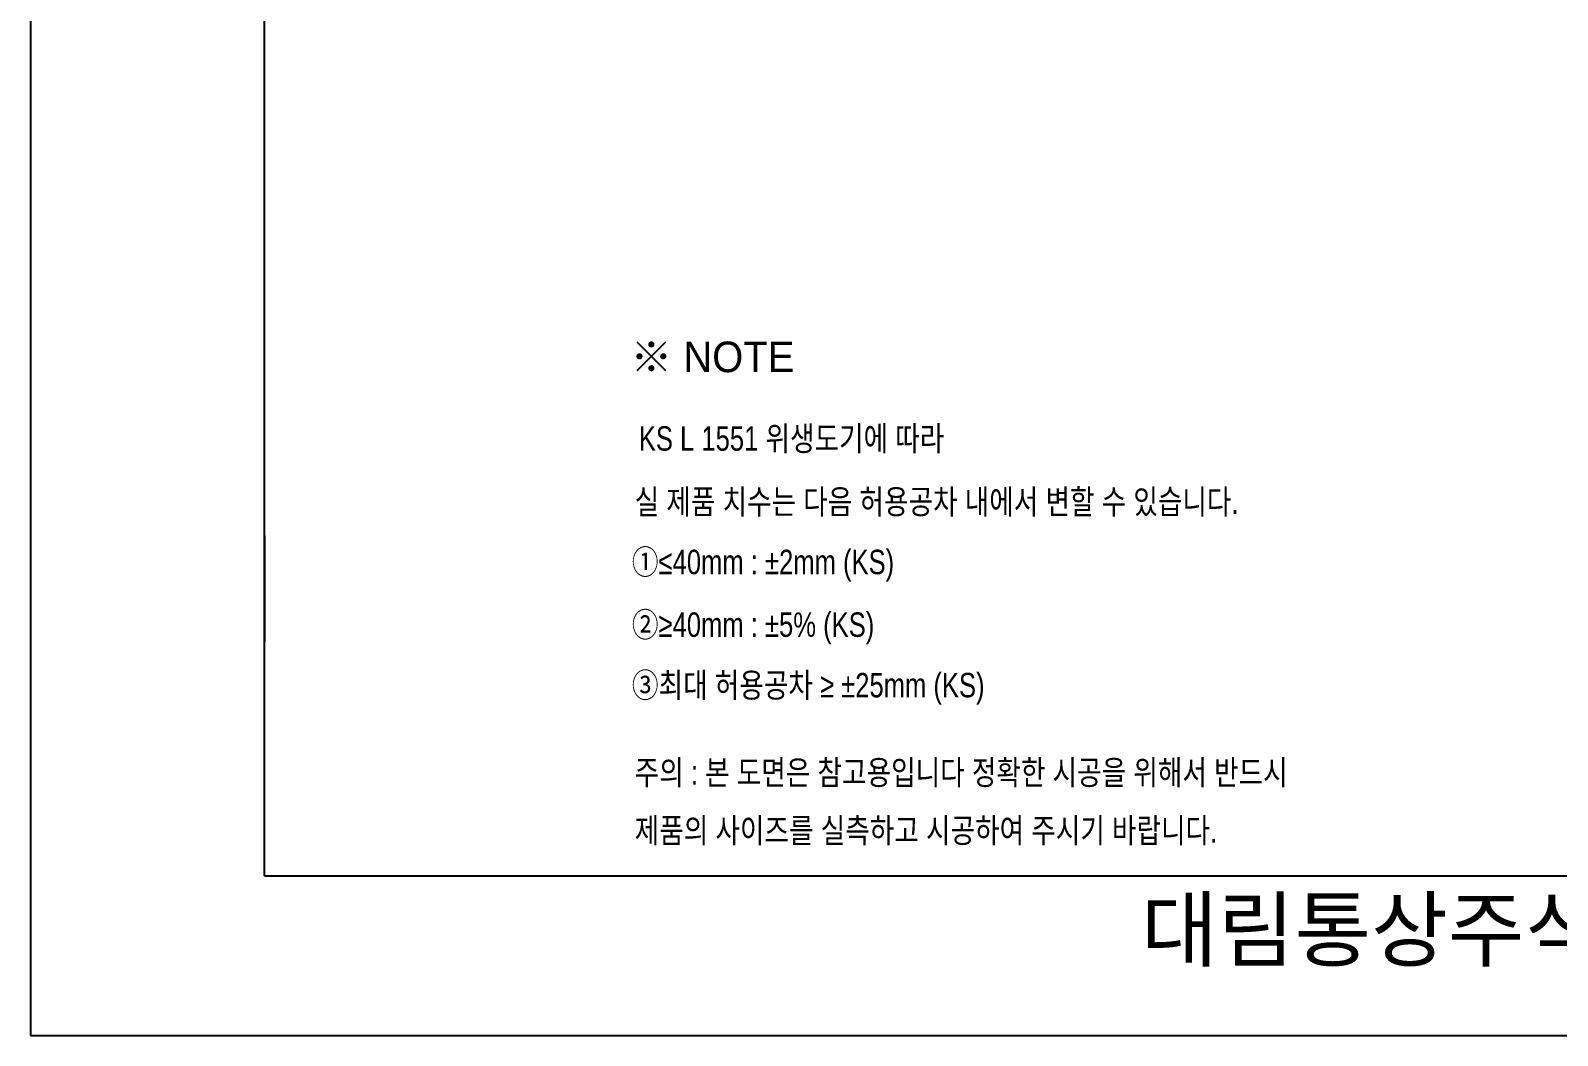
# Model space of a CAD drawing. Extents: x -3185349 to -3182923, y -1645839 to -1642408.
# Drawn here: x -3185349 to -3184099, y -1645839 to -1645016 of the extents above; entities that cross this region are included whole.
import ezdxf

# ---------------------------------------------------------------- set-up
doc = ezdxf.new("R2010")
doc.units = 0
doc.header["$MEASUREMENT"] = 0
doc.linetypes.add('HIDDEN', pattern=[9.524999999999999, 6.35, -3.175])
doc.layers.get('0').update_dxf_attribs({"linetype": 'CONTINUOUS'})
for name, color, linetype in [('2', 2, 'HIDDEN'), ('Dim', 4, 'CONTINUOUS'), ('YA', 7, 'CONTINUOUS')]:
    doc.layers.add(name, color=color, linetype=linetype)
doc.styles.add('MtXpl_', font='')
doc.styles.add('굴림', font='', dxfattribs={"height": 3.2})
doc.styles.add('스타일1', font='txt.shx', dxfattribs={"bigfont": 'ghs.shx'})
doc.styles.get('MtXpl_').set_extended_font_data('Gulim')
doc.styles.get('굴림').set_extended_font_data('Gulim')

msp = doc.modelspace()

# ---------------------------------------------------------------- linework, layer by layer
at = {"layer": 'YA', "color": 7}
for p, q in [((-3185157.15093346, -1645708.143363777), (-3185157.15093346, -1643598.328563777)), ((-3185157.15093346, -1645429.625763777), (-3185157.15093346, -1645516.143363777)), ((-3185157.15093346, -1645708.143363777), (-3183081.15093346, -1645708.143363777))]:
    msp.add_line(p, q, dxfattribs=at)
at = {"layer": 'YA', "color": 0}
msp.add_lwpolyline([(-3185348.517180304, -1645838.622063034), (-3182923.017180304, -1645838.622063034), (-3182923.017180304, -1642408.272063034), (-3185348.517180304, -1642408.272063034)], close=True, dxfattribs=at)

# ---------------------------------------------------------------- texts
at = {"color": 3, "style": '굴림', "width": 0.8}
for s, p in [('KS L 1551 위생도기에 따라', (-3184850.886206111, -1645360.181207626)), ('실 제품 치수는 다음 허용공차 내에서 변할 수 있습니다.', (-3184854.279605887, -1645411.870444878)), ('①≤40mm : ±2mm (KS)', (-3184856.558883496, -1645461.188883335)), ('②≥40mm : ±5%%% (KS)', (-3184856.558883496, -1645512.484747336)), ('③최대 허용공차 ≥ ±25mm (KS)', (-3184856.558883496, -1645561.970874174))]:
    msp.add_text(s, height=20, dxfattribs=at).set_placement(p)
at = {"color": 1, "style": '굴림', "width": 0.8}
for s, p in [('주의 : 본 도면은 참고용입니다 정확한 시공을 위해서 반드시', (-3184854.279605887, -1645633.446663921)), ('제품의 사이즈를 실측하고 시공하여 주시기 바랍니다.', (-3184854.279605887, -1645680.858169364))]:
    msp.add_text(s, height=20, dxfattribs=at).set_placement(p)
at = {"layer": '2', "style": 'MtXpl_'}
msp.add_text('※ NOTE', height=25, dxfattribs=at).set_placement((-3184857.668850605, -1645295.883012149))
at = {"layer": 'Dim', "color": 0, "insert": (-3184567.199551956, -1645726.954300734), "char_height": 50, "width": 1090, "attachment_point": 1, "style": '스타일1'}
msp.add_mtext('{\\fGulim|b0|i0|c129|p50;       대림통상주식회사\\P}', dxfattribs=at)

doc.saveas('drawing.dxf')
